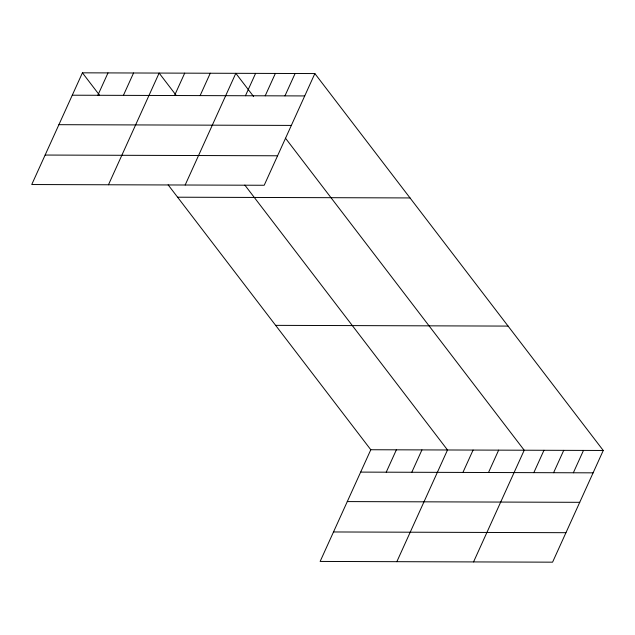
<?xml version="1.0" encoding="UTF-8"?>
<svg xmlns="http://www.w3.org/2000/svg" width="635" height="635" viewBox="0 0 635 635"><rect width="100%" height="100%" fill="white"/><g stroke="black" fill="none" stroke-linecap="round" stroke-linejoin="round"><path stroke-width="0.95" d="M82.423 72.827L31.75 184.531L264.2 185.261L314.865 73.565L82.423 72.827L99.56 95.234M97.838 95.282L107.99 72.914M123.412 95.361L133.556 72.993M108.458 184.777L159.131 73.073L176.268 95.472M174.546 95.528L184.698 73.152M200.12 95.607L210.264 73.231M185.166 185.015L235.831 73.311L253.571 96.488M245.443 95.75L255.595 73.374M265.2 95.814L275.352 73.438M284.956 95.869L295.108 73.501M168.132 184.848L370.8 449.739L320.135 561.435L552.577 562.173L603.25 450.469L314.865 73.565M386.223 472.186L396.375 449.818M411.79 472.273L421.942 449.897M396.843 561.681L447.508 449.977L244.84 185.087M462.931 472.432L473.083 450.056M488.498 472.511L498.65 450.136M473.551 561.919L524.216 450.223L285.488 138.208M533.829 472.654L543.973 450.278M553.585 472.718L563.737 450.342M573.341 472.781L583.494 450.406M72.271 95.202L304.721 95.933M58.896 124.682L291.346 125.412M45.125 155.051L277.566 155.781M177.586 197.207L410.035 197.937M275.638 325.358L508.087 326.088M370.8 449.739L603.25 450.469M360.656 472.107L593.098 472.837M347.281 501.586L579.731 502.317M333.502 531.963L565.952 532.694"/></g></svg>
